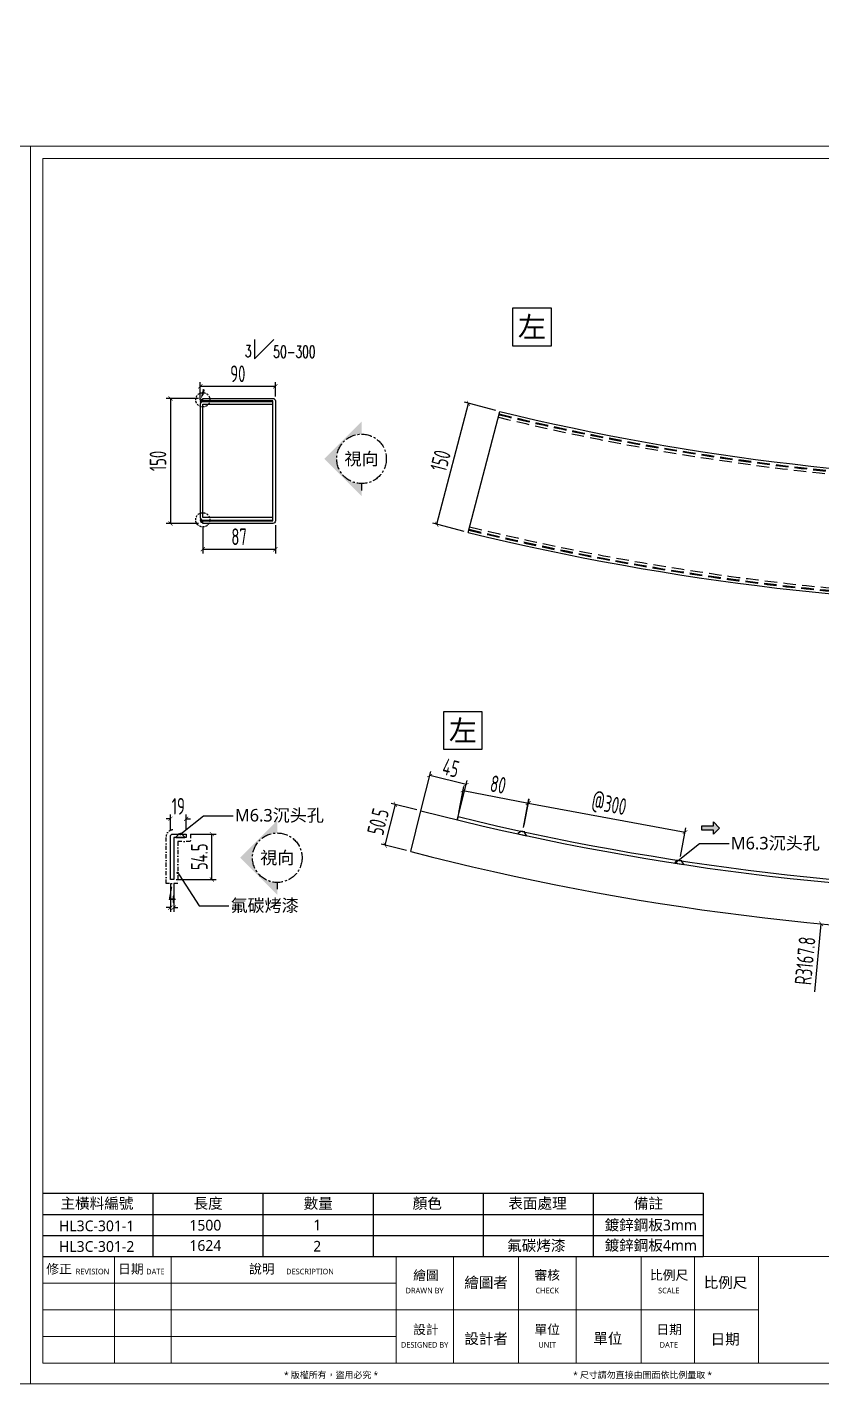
# Model space of a CAD drawing. Extents: x -3378 to 102197, y -3799 to 48702.
# Drawn here: x 24581 to 25533, y -2507 to -879 of the extents above; entities that cross this region are included whole.
import ezdxf
from ezdxf import colors
from ezdxf.entities.mleader import LeaderData, LeaderLine
from ezdxf.enums import TextEntityAlignment as Align
from ezdxf.math import Vec2, Vec3

# ---------------------------------------------------------------- set-up
doc = ezdxf.new("R2010")
doc.units = 0
doc.set_wipeout_variables(frame=1)
for name, pattern in [('CENTER', [2, 1.25, -0.25, 0.25, -0.25]), ('DASHDOT', [1, 0.5, -0.25, 0, -0.25]), ('HIDDEN', [0.375, 0.25, -0.125])]:
    doc.linetypes.add(name, pattern=pattern)
for name, color, linetype in [('BZ_标注', 4, 'Continuous'), ('DIM', 173, 'Continuous'), ('GM_ANNO_LABL', 4, 'Continuous'), ('GM_ANNO_TEXT', 7, 'Continuous'), ('GM_FILL', 253, 'Continuous'), ('噴塗面', 6, 'DASHDOT'), ('金屬面材 METAL PANEL', 2, 'Continuous'), ('鐵件', 6, 'Continuous'), ('镀锌钢板', 3, 'Continuous'), ('隱藏線 HIDDEN', 8, 'HIDDEN')]:
    doc.layers.add(name, color=color, linetype=linetype)
doc.layers.add('GM_CNST', color=171, linetype='Continuous', lineweight=5, plot=False)
doc.styles.add('CHINESE', font='ros1.shx', dxfattribs={"width": 0.75, "bigfont": 'hztxt.shx'})
doc.styles.add('GM', font='')
doc.styles.get("Standard").update_dxf_attribs({"font": 'romans.shx', "bigfont": 'chinese.shx'})
doc.styles.get('GM').set_extended_font_data('Microsoft JhengHei')
doc.dimstyles.new('F-05', dxfattribs={"dimscale": 5, "dimtxt": 4, "dimasz": 1, "dimexe": 1, "dimexo": 1, "dimgap": 1, "dimtad": 1, "dimdec": 1, "dimzin": 12, "dimdsep": 46, "dimtxsty": 'CHINESE', "dimblk": 'ARCHTICK', "dimcen": 0, "dimclrd": 4, "dimclre": 4, "dimclrt": 1, "dimadec": 0, "dimazin": 3, "dimtfac": 1, "dimtdec": 1, "dimtix": 1, "dimtofl": 0, "dimtmove": 2, "dimatfit": 3, "dimfxl": 1, "dimtolj": 1, "dimtzin": 0, "dimarcsym": 0})

# ---------------------------------------------------------------- blocks, each defined once
blk = doc.blocks.new('_ArchTick')
at = {"color": 0, "linetype": 'ByBlock', "const_width": 0.15}
blk.add_lwpolyline([(-0.5, -0.5), (0.5, 0.5)], dxfattribs=at)
blk = doc.blocks.new('*D1321')
at = {"layer": 'Defpoints', "color": 0, "ltscale": 10, "transparency": 16777216}
for p in [(25109.6, -1330.6), (25147.3, -1340.4), (25109.5, -1485.5)]:
    blk.add_point(p, dxfattribs=at)
at = {"layer": 'DIM', "color": 4, "lineweight": -2, "ltscale": 10, "transparency": 16777216}
for p, q in [((25071.8, -1475.7), (25109.6, -1330.6)), ((25142.4, -1339.1), (25104.8, -1329.3)), ((25104.7, -1484.3), (25067, -1474.5))]:
    blk.add_line(p, q, dxfattribs=at)
at = {"layer": 'DIM', "color": 4, "lineweight": -2, "ltscale": 10, "transparency": 16777216, "xscale": 5, "yscale": 5, "zscale": 5}
for p, rotation in [((25109.6, -1330.6), 75.42008105973348), ((25071.8, -1475.7), 255.4200810597335)]:
    blk.add_blockref('_ArchTick', p, dxfattribs=dict(at, rotation=rotation))
at = {"layer": 'DIM', "color": 1, "ltscale": 10, "transparency": 16777216, "insert": (25076.2, -1399.4), "char_height": 20, "attachment_point": 5, "rotation": 75.4201, "style": 'CHINESE'}
blk.add_mtext('\\A1;150', dxfattribs=at)
blk = doc.blocks.new('*U47')
blk.add_hatch(color=256).paths.add_polyline_path([(-4.46, 2.97), (0, -1.49), (0, 0, -1), (0, 5.94), (0, 7.43)])
at = {"linetype": 'ByBlock', "ltscale": 3}
blk.add_lwpolyline([(0, 0), (0, -0.82)], dxfattribs=at)
at = {"linetype": 'ByBlock'}
blk.add_circle((0, 2.97), 2.97, dxfattribs=at)
at = {"layer": 'GM_ANNO_TEXT', "style": 'GM'}
blk.add_attdef('圖號', text='', height=1.5, dxfattribs=at).set_placement((0, 2.97), align=Align.MIDDLE_CENTER)
blk = doc.blocks.new('*D1336')
at = {"layer": 'Defpoints', "color": 0, "ltscale": 10, "transparency": 16777216}
for p in [(24791.2, -1324.7), (24752.4, -1474.7), (24791.2, -1474.7)]:
    blk.add_point(p, dxfattribs=at)
at = {"layer": 'DIM', "color": 4, "lineweight": -2, "ltscale": 10, "transparency": 16777216}
for p, q in [((24786.2, -1324.7), (24747.4, -1324.7)), ((24752.4, -1324.7), (24752.4, -1474.7)), ((24786.2, -1474.7), (24747.4, -1474.7))]:
    blk.add_line(p, q, dxfattribs=at)
at = {"layer": 'DIM', "color": 4, "lineweight": -2, "ltscale": 10, "transparency": 16777216, "xscale": 5, "yscale": 5, "zscale": 5}
for p, rotation in [((24752.4, -1324.7), 90), ((24752.4, -1474.7), 270)]:
    blk.add_blockref('_ArchTick', p, dxfattribs=dict(at, rotation=rotation))
at = {"layer": 'DIM', "color": 1, "ltscale": 10, "transparency": 16777216, "insert": (24737.4, -1399.7), "char_height": 20, "attachment_point": 5, "rotation": 90, "style": 'CHINESE'}
blk.add_mtext('\\A1;150', dxfattribs=at)
blk = doc.blocks.new('*D1338')
at = {"layer": 'Defpoints', "color": 0, "ltscale": 10, "transparency": 16777216}
for p in [(24791.2, -1474.7), (24878.2, -1471.7), (24878.2, -1505.6)]:
    blk.add_point(p, dxfattribs=at)
at = {"layer": 'DIM', "color": 4, "lineweight": -2, "ltscale": 10, "transparency": 16777216}
for p, q in [((24791.2, -1479.7), (24791.2, -1510.6)), ((24878.2, -1476.7), (24878.2, -1510.6)), ((24791.2, -1505.6), (24878.2, -1505.6))]:
    blk.add_line(p, q, dxfattribs=at)
at = {"layer": 'DIM', "color": 4, "lineweight": -2, "ltscale": 10, "transparency": 16777216, "xscale": 5, "yscale": 5, "zscale": 5, "rotation": 180}
blk.add_blockref('_ArchTick', (24791.2, -1505.6), dxfattribs=at)
at = {"layer": 'DIM', "color": 4, "lineweight": -2, "ltscale": 10, "transparency": 16777216, "xscale": 5, "yscale": 5, "zscale": 5}
blk.add_blockref('_ArchTick', (24878.2, -1505.6), dxfattribs=at)
at = {"layer": 'DIM', "color": 1, "ltscale": 10, "transparency": 16777216, "insert": (24834.7, -1490.6), "char_height": 20, "attachment_point": 5, "style": 'CHINESE'}
blk.add_mtext('\\A1;87', dxfattribs=at)
blk = doc.blocks.new('*D1341')
at = {"layer": 'Defpoints', "color": 0, "ltscale": 10, "transparency": 16777216}
for p in [(24878.2, -1310.1), (24788.2, -1331.7), (24878.2, -1327.5)]:
    blk.add_point(p, dxfattribs=at)
at = {"layer": 'DIM', "color": 4, "lineweight": -2, "ltscale": 10, "transparency": 16777216}
for p, q in [((24788.2, -1326.7), (24788.2, -1305.1)), ((24788.2, -1310.1), (24878.2, -1310.1)), ((24878.2, -1322.5), (24878.2, -1305.1))]:
    blk.add_line(p, q, dxfattribs=at)
at = {"layer": 'DIM', "color": 4, "lineweight": -2, "ltscale": 10, "transparency": 16777216, "xscale": 5, "yscale": 5, "zscale": 5, "rotation": 180}
blk.add_blockref('_ArchTick', (24788.2, -1310.1), dxfattribs=at)
at = {"layer": 'DIM', "color": 4, "lineweight": -2, "ltscale": 10, "transparency": 16777216, "xscale": 5, "yscale": 5, "zscale": 5}
blk.add_blockref('_ArchTick', (24878.2, -1310.1), dxfattribs=at)
at = {"layer": 'DIM', "color": 1, "ltscale": 10, "transparency": 16777216, "insert": (24833.2, -1295.1), "char_height": 20, "attachment_point": 5, "style": 'CHINESE'}
blk.add_mtext('\\A1;90', dxfattribs=at)
blk = doc.blocks.new('TK')
at = {"lineweight": 0}
for p, q in [((20.2, 5), (20.2, 30.55)), ((33.73, 5), (33.73, 30.55)), ((87.7, 5), (87.7, 30.55)), ((101.5, 5), (101.5, 30.55)), ((117.09, 5), (117.09, 30.55)), ((130.89, 5), (130.89, 30.55)), ((146.48, 5), (146.48, 30.55)), ((159.25, 5), (159.25, 30.55)), ((174.58, 5), (174.58, 30.55)), ((3, 24.16), (87.7, 24.16)), ((3, 17.78), (174.58, 17.78)), ((3, 11.39), (87.7, 11.39))]:
    blk.add_line(p, q, dxfattribs=at)
at = {"lineweight": 0, "flags": 128}
blk.add_lwpolyline([(3, 30.55), (415, 30.55)], dxfattribs=at)
at = {"lineweight": 0}
blk.add_3dface([(3, 5), (415, 5), (415, 294), (3, 294)], dxfattribs=at)
at = {"layer": 'GM_CNST'}
blk.add_lwpolyline([(3, 294), (415, 294), (415, 30.55), (3, 30.55)], close=True, dxfattribs=at)
at = {"layer": 'GM_CNST', "linetype": 'Continuous', "lineweight": 0}
blk.add_3dface([(420, 0), (0, 0), (0, 297), (420, 297)], dxfattribs=at)
at = {"layer": 'GM_ANNO_TEXT', "linetype": 'Continuous', "char_height": 2.249, "attachment_point": 5, "style": 'GM'}
for s, insert, line_spacing_factor in [('修正', (6.88, 27.45), 0.725792), ('日期', (24.13, 27.45), 0.725792), ('說明', (55.51, 27.45), 0.725792), ('繪圖', (94.86, 25.95), 0.725792), ('審核', (123.94, 25.98), 0.728704), ('比例尺', (153.19, 25.98), 0.728704), ('設計', (94.86, 12.93), 0.725792), ('單位', (123.94, 12.93), 0.725792), ('日期', (153.19, 12.93), 0.725792)]:
    blk.add_mtext(s, dxfattribs=dict(at, insert=insert, line_spacing_factor=line_spacing_factor))
at = {"layer": 'GM_ANNO_TEXT', "attachment_point": 5, "style": 'GM'}
for s, insert, char_height in [('REVISION', (14.91, 26.94), 1.329), ('DATE', (29.99, 26.94), 1.329), ('DESCRIPTION', (67.07, 26.94), 1.3287), ('DRAWN BY', (94.55, 22.38), 1.329), ('CHECK', (123.94, 22.38), 1.329), ('SCALE ', (153.11, 22.38), 1.329), ('DESIGNED BY', (94.55, 9.35), 1.3287), ('UNIT', (123.94, 9.35), 1.329), ('DATE', (153.11, 9.35), 1.329)]:
    blk.add_mtext(s, dxfattribs=dict(at, insert=insert, char_height=char_height))
at = {"layer": 'GM_ANNO_TEXT', "linetype": 'Continuous', "lineweight": 0, "char_height": 1.5332, "line_spacing_factor": 0.725792, "style": 'GM'}
for s, insert, attachment_point in [('* 版權所有，盜用必究 *  ', (83.4, 2.04), 6), ('* 尺寸請勿直接由圖面依比例量取 * ', (146.81, 2.04), 5)]:
    blk.add_mtext(s, dxfattribs=dict(at, insert=insert, attachment_point=attachment_point))
at = {"layer": 'GM_ANNO_TEXT', "style": 'GM'}
for tag, p in [('業主', (283.43, 26.37)), ('圖名', (283.48, 9.14))]:
    blk.add_attdef(tag, text='', height=2.56, dxfattribs=at).set_placement(p, align=Align.MIDDLE_LEFT)
for tag, p in [('繪圖者', (109.3, 23.05)), ('比例尺', (166.71, 23.04)), ('設計者', (109.3, 9.56)), ('單位', (138.49, 9.62)), ('日期', (166.62, 9.45))]:
    blk.add_attdef(tag, text='', height=2.56, dxfattribs=at).set_placement(p, align=Align.CENTER)
for p in [(389.45, 19.37), (359.78, 12.56), (389.45, 13.69), (389.45, 8.01)]:
    blk.add_attdef('加工編號', text='', height=2.56, dxfattribs=at).set_placement(p, align=Align.MIDDLE)
blk = doc.blocks.new('*D1426')
at = {"layer": 'Defpoints', "color": 0, "ltscale": 10, "transparency": 16777216}
for p in [(24771.3, -1847.3), (24802.1, -1847.3), (24754.3, -1901.8)]:
    blk.add_point(p, dxfattribs=at)
at = {"layer": 'DIM', "color": 4, "lineweight": -2, "ltscale": 10, "transparency": 16777216}
for p, q in [((24776.3, -1847.3), (24807.1, -1847.3)), ((24802.1, -1901.8), (24802.1, -1847.3)), ((24759.3, -1901.8), (24807.1, -1901.8))]:
    blk.add_line(p, q, dxfattribs=at)
at = {"layer": 'DIM', "color": 4, "lineweight": -2, "ltscale": 10, "transparency": 16777216, "xscale": 5, "yscale": 5, "zscale": 5}
for p, rotation in [((24802.1, -1847.3), 90), ((24802.1, -1901.8), 270)]:
    blk.add_blockref('_ArchTick', p, dxfattribs=dict(at, rotation=rotation))
at = {"layer": 'DIM', "color": 1, "ltscale": 10, "transparency": 16777216, "insert": (24787.1, -1874.6), "char_height": 20, "attachment_point": 5, "rotation": 90, "style": 'CHINESE'}
blk.add_mtext('\\A1;54.5', dxfattribs=at)
blk = doc.blocks.new('*D1427')
at = {"layer": 'Defpoints', "color": 0, "ltscale": 10, "transparency": 16777216}
for p in [(24752.3, -1901.8), (24756.3, -1901.8), (24756.3, -1935.6)]:
    blk.add_point(p, dxfattribs=at)
at = {"layer": 'DIM', "color": 4, "lineweight": -2, "ltscale": 10, "transparency": 16777216}
for p, q in [((24752.3, -1906.8), (24752.3, -1940.6)), ((24756.3, -1906.8), (24756.3, -1940.6)), ((24752.3, -1935.6), (24747.3, -1935.6)), ((24756.3, -1935.6), (24761.3, -1935.6))]:
    blk.add_line(p, q, dxfattribs=at)
at = {"layer": 'DIM', "color": 4, "lineweight": -2, "ltscale": 10, "transparency": 16777216, "xscale": 5, "yscale": 5, "zscale": 5}
blk.add_blockref('_ArchTick', (24752.3, -1935.6), dxfattribs=at)
at = {"layer": 'DIM', "color": 4, "lineweight": -2, "ltscale": 10, "transparency": 16777216, "xscale": 5, "yscale": 5, "zscale": 5, "rotation": 180}
blk.add_blockref('_ArchTick', (24756.3, -1935.6), dxfattribs=at)
at = {"layer": 'DIM', "color": 1, "ltscale": 10, "transparency": 16777216, "insert": (24754.3, -1920.6), "char_height": 20, "attachment_point": 5, "style": 'CHINESE'}
blk.add_mtext('\\A1;4', dxfattribs=at)
blk = doc.blocks.new('_Dot')
at = {"color": 0, "linetype": 'ByBlock', "lineweight": -2}
blk.add_line((-0.5, 0), (-1, 0), dxfattribs=at)
at = {"color": 0, "linetype": 'ByBlock', "const_width": 0.5}
blk.add_lwpolyline([(-0.25, 0, 1), (0.25, 0, 1)], format="xyb", close=True, dxfattribs=at)
blk = doc.blocks.new('*D1428')
at = {"layer": 'Defpoints', "color": 0, "ltscale": 10, "transparency": 16777216}
for p in [(24771.3, -1829), (24752.3, -1847.3), (24771.3, -1847.3)]:
    blk.add_point(p, dxfattribs=at)
at = {"layer": 'DIM', "color": 4, "lineweight": -2, "ltscale": 10, "transparency": 16777216}
for p, q in [((24752.3, -1829), (24747.3, -1829)), ((24752.3, -1842.3), (24752.3, -1824)), ((24771.3, -1842.3), (24771.3, -1824)), ((24771.3, -1829), (24776.3, -1829))]:
    blk.add_line(p, q, dxfattribs=at)
at = {"layer": 'DIM', "color": 4, "lineweight": -2, "ltscale": 10, "transparency": 16777216, "xscale": 5, "yscale": 5, "zscale": 5}
blk.add_blockref('_ArchTick', (24752.3, -1829), dxfattribs=at)
at = {"layer": 'DIM', "color": 4, "lineweight": -2, "ltscale": 10, "transparency": 16777216, "xscale": 5, "yscale": 5, "zscale": 5, "rotation": 180}
blk.add_blockref('_ArchTick', (24771.3, -1829), dxfattribs=at)
at = {"layer": 'DIM', "color": 1, "ltscale": 10, "transparency": 16777216, "insert": (24761.8, -1814), "char_height": 20, "attachment_point": 5, "style": 'CHINESE'}
blk.add_mtext('\\A1;19', dxfattribs=at)
blk = doc.blocks.new('*D1441')
at = {"layer": 'Defpoints', "color": 0, "ltscale": 10, "transparency": 16777216}
for p in [(25063.3, -1777.1), (25051.4, -1824.5), (25095, -1835.4)]:
    blk.add_point(p, dxfattribs=at)
at = {"layer": 'DIM', "color": 4, "lineweight": -2, "ltscale": 10, "transparency": 16777216}
for p, q in [((25052.6, -1819.6), (25064.5, -1772.3)), ((25106.9, -1788), (25063.3, -1777.1)), ((25096.2, -1830.6), (25108.1, -1783.2))]:
    blk.add_line(p, q, dxfattribs=at)
at = {"layer": 'DIM', "color": 4, "lineweight": -2, "ltscale": 10, "transparency": 16777216, "xscale": 5, "yscale": 5, "zscale": 5}
for p, rotation in [((25063.3, -1777.1), 165.8931912055115), ((25106.9, -1788), 345.8931912055115)]:
    blk.add_blockref('_ArchTick', p, dxfattribs=dict(at, rotation=rotation))
at = {"layer": 'DIM', "color": 1, "ltscale": 10, "transparency": 16777216, "insert": (25088.7, -1768), "char_height": 20, "attachment_point": 5, "rotation": 345.8932, "style": 'CHINESE'}
blk.add_mtext('\\A1;45', dxfattribs=at)
blk = doc.blocks.new('*D1442')
at = {"layer": 'Defpoints', "color": 0, "ltscale": 10, "transparency": 16777216}
for p in [(25022.1, -1811.7), (25052.8, -1819.4), (25040.4, -1868.4)]:
    blk.add_point(p, dxfattribs=at)
at = {"layer": 'DIM', "color": 4, "lineweight": -2, "ltscale": 10, "transparency": 16777216}
for p, q in [((25009.8, -1860.7), (25022.1, -1811.7)), ((25047.9, -1818.2), (25017.2, -1810.5)), ((25035.6, -1867.1), (25004.9, -1859.4))]:
    blk.add_line(p, q, dxfattribs=at)
at = {"layer": 'DIM', "color": 4, "lineweight": -2, "ltscale": 10, "transparency": 16777216, "xscale": 5, "yscale": 5, "zscale": 5}
for p, rotation in [((25022.1, -1811.7), 75.88910720799166), ((25009.8, -1860.7), 255.8891072079916)]:
    blk.add_blockref('_ArchTick', p, dxfattribs=dict(at, rotation=rotation))
at = {"layer": 'DIM', "color": 1, "ltscale": 10, "transparency": 16777216, "insert": (25001.4, -1832.5), "char_height": 20, "attachment_point": 5, "rotation": 75.8891, "style": 'CHINESE'}
blk.add_mtext('\\A1;50.5', dxfattribs=at)
blk = doc.blocks.new('*D1443')
at = {"layer": 'Defpoints', "color": 0, "ltscale": 10, "transparency": 16777216}
for p in [(25834.3, 1198.4), (25532.7, -1955.1)]:
    blk.add_point(p, dxfattribs=at)
at = {"layer": 'DIM', "color": 4, "lineweight": -2, "ltscale": 10, "transparency": 16777216}
blk.add_line((25524.9, -2036.7), (25532.7, -1955.1), dxfattribs=at)
at = {"layer": 'DIM', "color": 4, "lineweight": -2, "ltscale": 10, "transparency": 16777216, "xscale": 5, "yscale": 5, "zscale": 5, "rotation": 84.53771055169078}
blk.add_blockref('_ArchTick', (25532.7, -1955.1), dxfattribs=at)
at = {"layer": 'DIM', "color": 1, "ltscale": 10, "transparency": 16777216, "insert": (25513.4, -1999.4), "char_height": 20, "attachment_point": 5, "rotation": 84.5377, "style": 'CHINESE'}
blk.add_mtext('\\A1;R3167.8', dxfattribs=at)
blk = doc.blocks.new('GTR')
at = {"layer": '金屬面材 METAL PANEL', "ltscale": 10}
blk.add_lwpolyline([(2.5, 4), (-2.5, 4), (-2.5, 3.1), (-5.3, 0.4), (-5.3, 0), (5.3, 0), (5.3, 0.4), (2.5, 3.1)], close=True, dxfattribs=at)
blk = doc.blocks.new('*D1454')
at = {"layer": 'Defpoints', "color": 0, "ltscale": 10, "transparency": 16777216}
for p in [(25181.7, -1810.2), (25097.3, -1826.5), (25175.6, -1841.7)]:
    blk.add_point(p, dxfattribs=at)
at = {"layer": 'DIM', "color": 4, "lineweight": -2, "ltscale": 10, "transparency": 16777216}
for p, q in [((25098.2, -1821.5), (25104.3, -1790.1)), ((25103.4, -1795), (25181.7, -1810.2)), ((25176.5, -1836.7), (25182.6, -1805.3))]:
    blk.add_line(p, q, dxfattribs=at)
at = {"layer": 'DIM', "color": 4, "lineweight": -2, "ltscale": 10, "transparency": 16777216, "xscale": 5, "yscale": 5, "zscale": 5}
for p, rotation in [((25103.4, -1795), 169.0102540113804), ((25181.7, -1810.2), 349.0102540113804)]:
    blk.add_blockref('_ArchTick', p, dxfattribs=dict(at, rotation=rotation))
at = {"layer": 'DIM', "color": 1, "ltscale": 10, "transparency": 16777216, "insert": (25145.4, -1787.9), "char_height": 20, "attachment_point": 5, "rotation": 349.0103, "style": 'CHINESE'}
blk.add_mtext('\\A1;80', dxfattribs=at)
blk = doc.blocks.new('*D1455')
at = {"layer": 'Defpoints', "color": 0, "ltscale": 10, "transparency": 16777216}
for p in [(25175, -1844.3), (25369.5, -1844.9), (25363.1, -1879.1)]:
    blk.add_point(p, dxfattribs=at)
at = {"layer": 'DIM', "color": 4, "lineweight": -2, "ltscale": 10, "transparency": 16777216}
for p, q in [((25175.9, -1839.4), (25182.2, -1805.2)), ((25181.3, -1810.1), (25369.5, -1844.9)), ((25364.1, -1874.2), (25370.4, -1839.9))]:
    blk.add_line(p, q, dxfattribs=at)
at = {"layer": 'DIM', "color": 4, "lineweight": -2, "ltscale": 10, "transparency": 16777216, "xscale": 5, "yscale": 5, "zscale": 5}
for p, rotation in [((25181.3, -1810.1), 169.534765607875), ((25369.5, -1844.9), 349.534765607875)]:
    blk.add_blockref('_ArchTick', p, dxfattribs=dict(at, rotation=rotation))
at = {"layer": 'DIM', "color": 1, "ltscale": 10, "transparency": 16777216, "insert": (25278.1, -1812.7), "char_height": 20, "attachment_point": 5, "rotation": 349.5348, "style": 'CHINESE'}
blk.add_mtext('\\A1;@300', dxfattribs=at)
blk = doc.blocks.new('*U1294')
blk.add_wipeout([(-1.6, 1.6), (1.6, 1.6), (1.6, -1.6), (-1.6, -1.6)])
blk.add_lwpolyline([(-1.6, 1.6), (1.6, 1.6), (1.6, -1.6), (-1.6, -1.6)], close=True)
at = {"layer": 'GM_ANNO_TEXT', "ltscale": 0.3, "style": 'GM', "flags": 8}
blk.add_attdef('01', text='', height=1.73, dxfattribs=at).set_placement((0, 0), align=Align.MIDDLE_CENTER)
blk = doc.blocks.new('*U1296')
blk.add_wipeout([(-1.6, 1.6), (1.6, 1.6), (1.6, -1.6), (-1.6, -1.6)])
blk.add_lwpolyline([(-1.6, 1.6), (1.6, 1.6), (1.6, -1.6), (-1.6, -1.6)], close=True)
at = {"layer": 'GM_ANNO_TEXT', "ltscale": 0.3, "style": 'GM', "flags": 8}
blk.add_attdef('01', text='', height=1.73, dxfattribs=at).set_placement((0, 0), align=Align.MIDDLE_CENTER)
blk = doc.blocks.new('*U1468')
blk.add_hatch(color=256).paths.add_polyline_path([(0, 0), (6.3, -6.3), (6.3, -2.2), (18.6, -2.2), (18.6, 2.2), (6.3, 2.2), (6.3, 6.3)])
at = {"color": 0, "linetype": 'Continuous'}
blk.add_lwpolyline([(0, 0), (6.3, -6.3), (6.3, -2.2), (18.6, -2.2), (18.6, 2.2), (6.3, 2.2), (6.3, 6.3)], close=True, dxfattribs=at)

msp = doc.modelspace()

# ---------------------------------------------------------------- linework, layer by layer
at = {"layer": 'DIM', "ltscale": 10}
for p, q in [((24853.143, -1253.973), (24853.143, -1277.013)), ((24853.143, -1277.013), (24876.183, -1253.973))]:
    msp.add_line(p, q, dxfattribs=at)
at = {"layer": 'GM_ANNO_LABL', "color": 4, "ltscale": 10}
msp.add_lwpolyline([(24928.813, -1253.936, 0, 0, 0), (24807.761, -1253.936, 0, 0, 0), (24793.569, -1314.228, 5, 0, 0), (24788.606, -1325.176, 0, 0, 0)], format="xyseb", dxfattribs=at)
at = {"layer": 'GM_FILL'}
for p, q in [((24599.418, -2278.096), (25391.217, -2278.096)), ((24731.385, -2278.096), (24731.385, -2354.22)), ((24863.351, -2278.096), (24863.351, -2354.22)), ((24995.318, -2278.096), (24995.318, -2354.22)), ((25127.284, -2278.096), (25127.284, -2354.22)), ((25259.251, -2278.096), (25259.251, -2354.22)), ((25391.217, -2278.096), (25391.217, -2354.22)), ((24599.418, -2303.779), (25391.217, -2303.779)), ((24599.418, -2328.957), (25391.217, -2328.957)), ((24599.418, -2328.957), (25391.217, -2328.957)), ((24599.418, -2354.22), (25391.217, -2354.22)), ((24599.418, -2354.22), (25391.217, -2354.22))]:
    msp.add_line(p, q, dxfattribs=at)
at = {"layer": '噴塗面', "ltscale": 10}
msp.add_lwpolyline([(24776.312, -1847.315), (24776.312, -1856.314), (24761.312, -1856.315), (24761.312, -1906.814), (24747.312, -1906.814), (24747.312, -1850.315, -0.4142136), (24755.312, -1842.315, -0.4142136)], format="xyb", dxfattribs=at)
at = {"layer": '鐵件', "color": 7, "linetype": 'Continuous'}
for centre, radius, start, end in [((24791.204, -1328.676), 3, 90, 210.153195), ((24791.204, -1328.676), 2, 90, 199.624551), ((24791.204, -1328.676), 1, 90, 189.747733), ((24791.204, -1470.676), 3, 149.846805, 270), ((24791.204, -1470.676), 2, 160.375449, 270), ((24791.204, -1470.676), 1, 170.252267, 270)]:
    msp.add_arc(centre, radius, start, end, dxfattribs=at)
at = {"layer": '镀锌钢板', "linetype": 'Continuous'}
for p, q in [((25109.492, -1485.537), (25147.448, -1340.395)), ((25040.438, -1868.367), (25052.747, -1819.389)), ((25097.261, -1826.451), (25096.314, -1830.337))]:
    msp.add_line(p, q, dxfattribs=at)
at = {"layer": '镀锌钢板'}
for points in [[(24875.212, -1328.676), (24791.212, -1328.676, 0.41421356), (24788.212, -1331.676), (24788.212, -1467.676, 0.41421356), (24791.212, -1470.676), (24875.212, -1470.676), (24875.212, -1467.676), (24791.212, -1467.676), (24791.212, -1331.676), (24875.212, -1331.676), (24875.212, -1328.676)], [(24791.204, -1327.676), (24791.204, -1324.676), (24875.212, -1324.676, -0.41421356), (24878.212, -1327.676), (24878.212, -1471.676, -0.41421356), (24875.212, -1474.676), (24791.212, -1474.676), (24791.212, -1471.676), (24875.212, -1471.676), (24875.212, -1327.676), (24791.204, -1327.676)]]:
    msp.add_lwpolyline(points, format="xyb", dxfattribs=at)
at = {"layer": '镀锌钢板', "linetype": 'Continuous'}
msp.add_lwpolyline([(24771.312, -1851.315), (24756.312, -1851.315), (24756.312, -1901.814), (24752.312, -1901.814), (24752.312, -1850.315, -0.41421358), (24755.312, -1847.315), (24771.312, -1847.315), (24771.312, -1851.314)], format="xyb", dxfattribs=at)
for centre, radius, start, end in [((25843.2, 1528.681), 2952.231, 256.368891, 283.998138), ((25843.2, 1528.681), 3102.231, 256.319364, 284.046069), ((25834.285, 1198.384), 3117.331, 255.480627, 284.876157), ((25834.285, 1198.384), 3113.331, 256.306285, 284.049558), ((25834.285, 1198.384), 3167.831, 255.487204, 284.876157)]:
    msp.add_arc(centre, radius, start, end, dxfattribs=at)
at = {"layer": '隱藏線 HIDDEN', "ltscale": 10}
for centre in [(24791.204, -1326.295), (24791.196, -1470.295)]:
    msp.add_circle(centre, 8.539, dxfattribs=at)
at = {"layer": '隱藏線 HIDDEN', "color": 255, "linetype": 'HIDDEN', "ltscale": 60}
for radius, start, end in [(2959.231, 256.367852, 283.999144), (2956.231, 256.367852, 283.999144), (2955.231, 256.367852, 283.999144), (3099.231, 256.319364, 284.045155), (3098.231, 256.319364, 284.045155), (3095.231, 256.319364, 284.045155)]:
    msp.add_arc((25843.2, 1528.681), radius, start, end, dxfattribs=at)

# ---------------------------------------------------------------- block references
at = {"xscale": 5, "yscale": 5, "zscale": 5}
msp.add_blockref('TK', (22484.418, -2506.983), dxfattribs=at)
ref = msp.add_blockref('TK', (24584.418, -2506.983), dxfattribs=dict(xscale=5, yscale=5, zscale=5))
ref.add_attrib('比例尺', '比例尺', dxfattribs={"layer": 'GM_ANNO_TEXT', "height": 12.7763, "style": 'GM'}).set_placement((25417.98, -2391.767), align=Align.CENTER)
ref.add_attrib('日期', '日期', dxfattribs={"layer": 'GM_ANNO_TEXT', "height": 12.7763, "style": 'GM'}).set_placement((25417.494, -2459.751), align=Align.CENTER)
ref.add_attrib('單位', '單位', dxfattribs={"layer": 'GM_ANNO_TEXT', "height": 12.7763, "style": 'GM'}).set_placement((25276.873, -2458.868), align=Align.CENTER)
ref.add_attrib('設計者', '設計者', dxfattribs={"layer": 'GM_ANNO_TEXT', "height": 12.7763, "style": 'GM'}).set_placement((25130.9, -2459.179), align=Align.CENTER)
ref.add_attrib('繪圖者', '繪圖者', dxfattribs={"layer": 'GM_ANNO_TEXT', "height": 12.7763, "style": 'GM'}).set_placement((25130.9, -2391.744), align=Align.CENTER)
at = {"layer": 'BZ_标注', "xscale": -1.15794349234784, "yscale": 1.157943492362392, "zscale": 1.157943492357573}
msp.add_blockref('*U1468', (25410.909, -1840.105), dxfattribs=at)
at = {"layer": 'DIM'}
msp.add_blockref('GTR', (24764.312, -1851.315), dxfattribs=at)
for p, rotation in [((25174.113, -1848.241), 348.4190830088053), ((25362.512, -1883.042), 351.9922103251598)]:
    msp.add_blockref('GTR', p, dxfattribs=dict(at, rotation=rotation))
at = {"layer": 'GM_ANNO_LABL', "linetype": 'CENTER', "xscale": 10, "yscale": 10, "zscale": 10}
for p in [(24981.559, -1426.829), (24880.513, -1905.44)]:
    msp.add_blockref('*U47', p, dxfattribs=at).add_auto_attribs({'圖號': '視向'})

# ---------------------------------------------------------------- texts
at = {"layer": 'GM_ANNO_LABL', "color": 4, "ltscale": 5, "width": 0.65}
for s, p in [('3', (24845.594, -1260.669)), ('50-300', (24901.006, -1261.454))]:
    msp.add_text(s, height=14.4, dxfattribs=at).set_placement(p, align=Align.TOP_CENTER)
at = {"layer": 'GM_ANNO_TEXT', "ltscale": 0.3, "style": 'GM'}
msp.add_text('主橫料編號', height=12.8397, dxfattribs=at).set_placement((24620.514, -2296.825))
at = {"layer": 'GM_ANNO_TEXT', "style": 'GM'}
for s, height, p in [('長度', 12.8397, (24780.004, -2296.825)), ('數量', 12.8397, (24912.01, -2296.825)), ('顏色', 12.8397, (25042.87, -2296.825)), ('表面處理', 12.8397, (25157.514, -2296.825)), ('備註', 12.8397, (25308.039, -2296.825)), ('HL3C-301-1 ', 12.83973, (24618.79, -2323.855)), ('1500', 12.8397, (24775.122, -2323.062)), ('1', 12.84, (24923.614, -2322.801)), ('鍍鋅鋼板3mm ', 12.8397, (25272.832, -2322.787)), ('HL3C-301-2', 12.8397, (24618.79, -2348.604)), ('1624', 12.8397, (24775.122, -2347.401)), ('2', 12.84, (24923.614, -2348.314)), ('氟碳烤漆', 12.8397, (25156.076, -2347.401)), ('鍍鋅鋼板4mm ', 12.8397, (25272.832, -2347.127))]:
    msp.add_text(s, height=height, dxfattribs=at).set_placement(p)

# ---------------------------------------------------------------- dimensions: what is measured, and where the dimension line sits
at = {"layer": 'DIM', "ltscale": 10}
dim = msp.add_radius_dim(center=(25834.285, 1198.384), mpoint=(25532.737, -1955.062), dimstyle='F-05', dxfattribs=at)
dim.commit()
dim.dimension.update_dxf_attribs({"geometry": '*D1443', "text_midpoint": (25513.427, -1999.425)})
for base, p1, p2, picture, middle in [((24878.209, -1310.108), (24788.212, -1331.676), (24878.209, -1327.538), '*D1341', (24833.211, -1295.108)), ((24878.212, -1505.578), (24791.212, -1474.676), (24878.212, -1471.676), '*D1338', (24834.712, -1490.578)), ((24771.312, -1828.976), (24752.312, -1847.314), (24771.312, -1847.314), '*D1428', (24761.812, -1813.976)), ((24756.312, -1935.572), (24752.312, -1901.814), (24756.312, -1901.814), '*D1427', (24754.312, -1920.572))]:
    dim = msp.add_linear_dim(base=base, p1=p1, p2=p2, dimstyle='F-05', dxfattribs=at)
    dim.commit()
    dim.dimension.update_dxf_attribs({"geometry": picture, "text_midpoint": middle})
for base, p1, p2, picture, middle in [((24752.399, -1474.676), (24791.204, -1324.676), (24791.212, -1474.676), '*D1336', (24737.399, -1399.676)), ((24802.127, -1847.315), (24754.312, -1901.814), (24771.312, -1847.315), '*D1426', (24787.127, -1874.565))]:
    dim = msp.add_linear_dim(base=base, p1=p1, p2=p2, angle=90, dimstyle='F-05', dxfattribs=at)
    dim.commit()
    dim.dimension.update_dxf_attribs({"geometry": picture, "text_midpoint": middle})
for p1, p2, distance, picture, middle in [((25109.499, -1485.539), (25147.263, -1340.35), 38.912, '*D1321', (25076.205, -1399.373)), ((25040.438, -1868.367), (25052.751, -1819.39), 31.627, '*D1442', (25001.374, -1832.511))]:
    dim = msp.add_aligned_dim(p1=p1, p2=p2, distance=distance, dimstyle='F-05', dxfattribs=at)
    dim.commit()
    dim.dimension.update_dxf_attribs({"geometry": picture, "text_midpoint": middle})
dim = msp.add_aligned_dim(p1=(25094.956, -1835.425), p2=(25051.417, -1824.483), distance=-48.851, dimstyle='F-05', override={"dimdec": 0}, dxfattribs=at)
dim.commit()
dim.dimension.update_dxf_attribs({"geometry": '*D1441', "text_midpoint": (25088.749, -1768.029)})
for p1, p2, distance, text, picture, middle in [((25097.261, -1826.451), (25175.551, -1841.654), 31.996, '80', '*D1454', (25145.365, -1787.918)), ((25174.953, -1844.33), (25363.148, -1879.092), 34.807, '@300', '*D1455', (25278.097, -1812.732))]:
    dim = msp.add_aligned_dim(p1=p1, p2=p2, distance=distance, text=text, dimstyle='F-05', dxfattribs=at)
    dim.commit()
    dim.dimension.update_dxf_attribs({"geometry": picture, "text_midpoint": middle})

# ---------------------------------------------------------------- leaders
at = {"layer": 'GM_ANNO_LABL'}
ml = msp.add_multileader_mtext('Standard', dxfattribs=at)
ml.set_content('{\\fMicrosoft JhengHei|b0|i0|c136|p34;M6.3沉头孔}', color=256, style='GM')
ml.set_leader_properties()
ml.set_arrow_properties(name='DOT')
ml.build(insert=Vec2(0, 0))
ml.multileader.update_dxf_attribs({"arrow_head_size": 3})
ctx = ml.context
ctx.base_point, ctx.char_height, ctx.arrow_head_size, ctx.plane_origin = Vec3(24827.739, -1825.304), 15, 3, Vec3(24930.338, -1799.053)
notes = []
notes.append((ctx, [(0, (1, 1, 0), (24792.163, -1825.304), (1, 0), 35.576, [(0, [(24764.308, -1847.315)], 0, [])])]))
ctx.mtext.insert, ctx.mtext.flow_direction = Vec3(24829.739, -1817.237), 5
ml = msp.add_multileader_mtext('Standard', dxfattribs=at)
ml.set_content('{\\fMicrosoft JhengHei|b0|i0|c136|p34;M6.3沉头孔}', color=256, style='GM')
ml.set_leader_properties()
ml.set_arrow_properties(name='DOT')
ml.build(insert=Vec2(0, 0))
ml.multileader.update_dxf_attribs({"arrow_head_size": 3})
ctx = ml.context
ctx.base_point, ctx.char_height, ctx.arrow_head_size, ctx.plane_origin = Vec3(25422.356, -1858.771), 15, 3, Vec3(25524.956, -1832.521)
notes.append((ctx, [(0, (1, 1, 0), (25386.78, -1858.771), (1, 0), 35.576, [(0, [(25358.925, -1880.783)], 0, [])])]))
ctx.mtext.insert, ctx.mtext.flow_direction = Vec3(25424.356, -1850.705), 5
ml = msp.add_multileader_mtext('Standard', dxfattribs=at)
ml.set_content('{\\fMicrosoft JhengHei|b0|i0|c136|p34;氟碳烤漆}', color=256, style='GM')
ml.set_leader_properties()
ml.set_arrow_properties(name='DOT')
ml.build(insert=Vec2(0, 0))
ml.multileader.update_dxf_attribs({"arrow_head_size": 3})
ctx = ml.context
ctx.base_point, ctx.char_height, ctx.arrow_head_size, ctx.plane_origin = Vec3(24822.465, -1933.498, 0), 15, 3, Vec3(24832.258, -2126.874, 0)
notes.append((ctx, [(0, (1, 1, 0), (24786.888, -1933.498, 0), (1, 0), 35.576, [(0, [(24761.06, -1893.878, 0)], 0, [])])]))
ctx.mtext.insert, ctx.mtext.flow_direction = Vec3(24824.465, -1925.441, 0), 5
for ctx, leaders in notes:
    for number, flags, end, landing, length, lines in leaders:
        leader = LeaderData()
        leader.index, (leader.has_last_leader_line, leader.has_dogleg_vector, leader.attachment_direction) = number, flags
        leader.last_leader_point, leader.dogleg_vector, leader.dogleg_length = Vec3(end), Vec3(landing), length
        for number, points, colour, breaks in lines:
            line = LeaderLine()
            line.index, line.vertices, line.color, line.breaks = number, Vec3.list(points), colors.encode_raw_color(colour), breaks
            leader.lines.append(line)
        ctx.leaders.append(leader)

# ---------------------------------------------------------------- next in the draw order: block references
at = {"layer": 'GM_ANNO_LABL', "ltscale": 0.3, "xscale": 14.28571431275816, "yscale": 14.28571431275816, "zscale": 14.28571431275816}
for name, p in [('*U1294', (25185.906, -1238.941)), ('*U1296', (25103.036, -1723.147))]:
    msp.add_blockref(name, p, dxfattribs=at).add_auto_attribs({'01': '左'})

doc.saveas('drawing.dxf')
